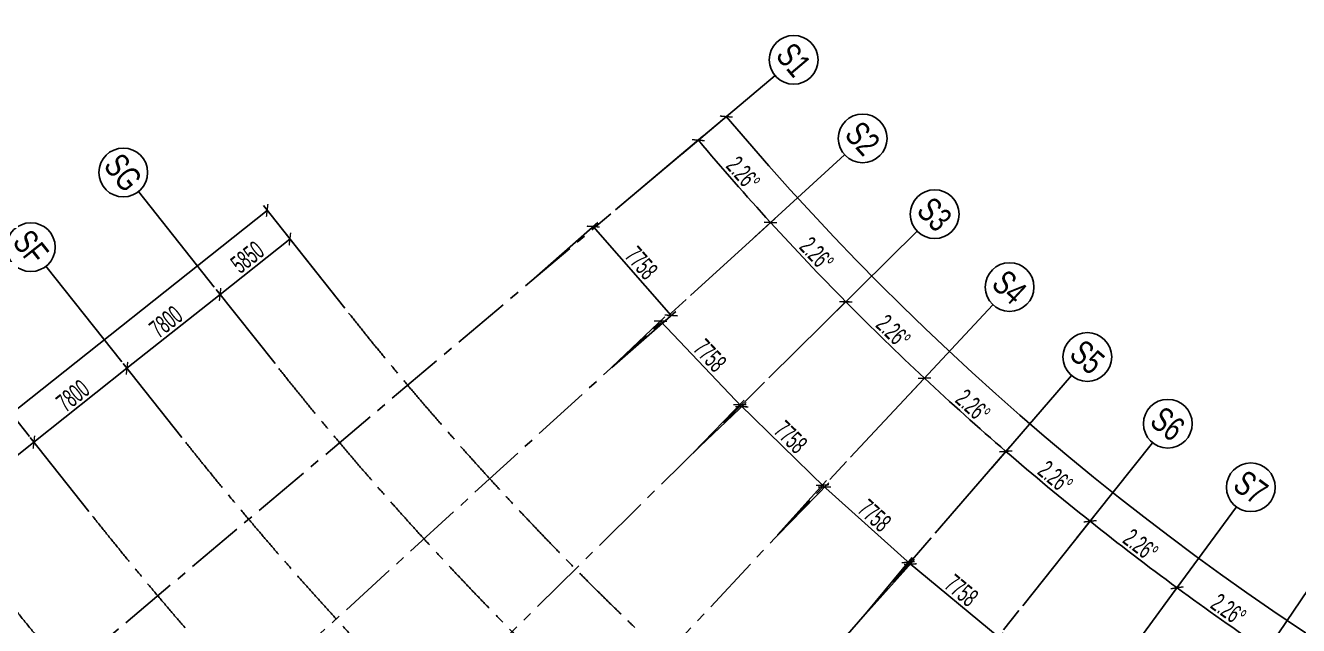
# Model space of a CAD drawing. Extents: x -668578 to 2331563, y -1202445 to 1620273.
# Drawn here: x 1255734 to 1339286, y 140919 to 180306 of the extents above; entities that cross this region are included whole.
import ezdxf
from ezdxf.enums import TextEntityAlignment as Align

# ---------------------------------------------------------------- set-up
doc = ezdxf.new("R2010")
doc.units = 0
doc.linetypes.add('CENTER2', pattern=[28.575, 19.05, -3.175, 3.175, -3.175])
doc.layers.get('0').update_dxf_attribs({"color": 8})
doc.layers.get('Defpoints').update_dxf_attribs({"color": 8})
doc.layers.add('#标注', color=8, linetype='Continuous')
doc.layers.add('#轴线', color=8, linetype='CENTER2')
doc.styles.add('JHZX', font='jrs.shx', dxfattribs={"width": 0.6, "bigfont": 'jhz.shx'})
doc.dimstyles.new('JZBZ-400', dxfattribs={"dimscale": 400, "dimtxt": 3, "dimasz": 1.5, "dimexe": 1, "dimexo": 1, "dimgap": 0.5, "dimtad": 1, "dimdec": 0, "dimdsep": 46, "dimtxsty": 'JHZX', "dimblk1": 'ARCHTICK', "dimblk2": 'ARCHTICK', "dimsah": 1, "dimcen": 0, "dimclrd": 1, "dimclre": 1, "dimclrt": 2, "dimazin": 2, "dimtfac": 1, "dimtdec": 0, "dimtix": 1, "dimtmove": 0, "dimatfit": 3, "dimfxl": 0, "dimtolj": 1, "dimlwd": -1, "dimlwe": -1, "dimarcsym": 0})

# ---------------------------------------------------------------- blocks, each defined once
blk = doc.blocks.new('_ARCHTICK')
at = {"color": 0, "linetype": 'ByBlock', "const_width": 0.15}
blk.add_lwpolyline([(-0.5, -0.5), (0.5, 0.5)], dxfattribs=at)
blk = doc.blocks.new('*D2918')
at = {"layer": '#标注', "ltscale": 300, "transparency": 16777216}
for p, q in [((52517, 44290), (60086, 50671)), ((174425, -21557), (175612, -11729))]:
    blk.add_line(p, q, dxfattribs=at)
blk.add_arc((197092, 166179), 179600, 220.13382, 263.11563, dxfattribs=at)
at = {"layer": 'Defpoints', "color": 0, "ltscale": 300, "transparency": 16777216}
for p in [(197092, 166179), (52212, 44032), (92699, 20035), (174378, -21955)]:
    blk.add_point(p, dxfattribs=at)
at = {"layer": '#标注', "ltscale": 300, "transparency": 16777216, "xscale": 600, "yscale": 600, "zscale": 600}
for p, rotation in [((59781, 50414), 130.1338192809486), ((175564, -12126), 353.1156299250185)]:
    blk.add_blockref('_ARCHTICK', p, dxfattribs=dict(at, rotation=rotation))
at = {"layer": '#标注', "ltscale": 300, "transparency": 16777216, "insert": (112118, 8861), "char_height": 1200, "attachment_point": 5, "rotation": 331.62472, "style": 'JHZX'}
blk.add_mtext('\\A1;42.98°', dxfattribs=at)
blk = doc.blocks.new('*D2919')
at = {"layer": '#标注', "ltscale": 300, "transparency": 16777216}
for p, q in [((52517, 44290), (58251, 49124)), ((57441, 38678), (62980, 43735))]:
    blk.add_line(p, q, dxfattribs=at)
blk.add_arc((197092, 166179), 182000, 220.13382, 222.39602, dxfattribs=at)
at = {"layer": 'Defpoints', "color": 0, "ltscale": 300, "transparency": 16777216}
for p in [(197092, 166179), (59502, 47045), (52212, 44032), (57146, 38409)]:
    blk.add_point(p, dxfattribs=at)
at = {"layer": '#标注', "ltscale": 300, "transparency": 16777216, "xscale": 600, "yscale": 600, "zscale": 600}
for p, rotation in [((57946, 48867), 130.1338192809487), ((62685, 43465), 312.396020020812)]:
    blk.add_blockref('_ARCHTICK', p, dxfattribs=dict(at, rotation=rotation))
at = {"layer": '#标注', "ltscale": 300, "transparency": 16777216, "insert": (60890, 46670), "char_height": 1200, "attachment_point": 5, "rotation": 311.26492, "style": 'JHZX'}
blk.add_mtext('\\A1;2.26°', dxfattribs=at)
blk = doc.blocks.new('*D2920')
at = {"layer": '#标注', "ltscale": 300, "transparency": 16777216}
for p, q in [((57441, 38678), (62980, 43735)), ((62583, 33265), (67918, 38537))]:
    blk.add_line(p, q, dxfattribs=at)
blk.add_arc((197092, 166179), 182000, 222.39602, 224.65822, dxfattribs=at)
at = {"layer": 'Defpoints', "color": 0, "ltscale": 300, "transparency": 16777216}
for p in [(197092, 166179), (64311, 41707), (57146, 38409), (62298, 32984)]:
    blk.add_point(p, dxfattribs=at)
at = {"layer": '#标注', "ltscale": 300, "transparency": 16777216, "xscale": 600, "yscale": 600, "zscale": 600}
for p, rotation in [((62685, 43465), 132.3960200208123), ((67633, 38256), 314.6582207606726)]:
    blk.add_blockref('_ARCHTICK', p, dxfattribs=dict(at, rotation=rotation))
at = {"layer": '#标注', "ltscale": 300, "transparency": 16777216, "insert": (65713, 41387), "char_height": 1200, "attachment_point": 5, "rotation": 313.52712, "style": 'JHZX'}
blk.add_mtext('\\A1;2.26°', dxfattribs=at)
blk = doc.blocks.new('*D2921')
at = {"layer": '#标注', "ltscale": 300, "transparency": 16777216}
for p, q in [((62583, 33265), (67918, 38537)), ((67934, 28059), (73057, 33538))]:
    blk.add_line(p, q, dxfattribs=at)
blk.add_arc((197092, 166179), 182000, 224.65822, 226.92042, dxfattribs=at)
at = {"layer": 'Defpoints', "color": 0, "ltscale": 300, "transparency": 16777216}
for p in [(197092, 166179), (69328, 36563), (62298, 32984), (67661, 27767)]:
    blk.add_point(p, dxfattribs=at)
at = {"layer": '#标注', "ltscale": 300, "transparency": 16777216, "xscale": 600, "yscale": 600, "zscale": 600}
for p, rotation in [((67633, 38256), 134.658220760672), ((72784, 33245), 316.9204201115846)]:
    blk.add_blockref('_ARCHTICK', p, dxfattribs=dict(at, rotation=rotation))
at = {"layer": '#标注', "ltscale": 300, "transparency": 16777216, "insert": (70742, 36299), "char_height": 1200, "attachment_point": 5, "rotation": 315.78932, "style": 'JHZX'}
blk.add_mtext('\\A1;2.26°', dxfattribs=at)
blk = doc.blocks.new('*D2922')
at = {"layer": '#标注', "ltscale": 300, "transparency": 16777216}
for p, q in [((67934, 28059), (73057, 33538)), ((73487, 23069), (78389, 28745))]:
    blk.add_line(p, q, dxfattribs=at)
blk.add_arc((197092, 166179), 182000, 226.92042, 229.18262, dxfattribs=at)
at = {"layer": 'Defpoints', "color": 0, "ltscale": 300, "transparency": 16777216}
for p in [(197092, 166179), (74544, 31621), (67661, 27767), (73225, 22766)]:
    blk.add_point(p, dxfattribs=at)
at = {"layer": '#标注', "ltscale": 300, "transparency": 16777216, "xscale": 600, "yscale": 600, "zscale": 600}
for p, rotation in [((72784, 33245), 136.9204201115843), ((78128, 28442), 319.1826194624979)]:
    blk.add_blockref('_ARCHTICK', p, dxfattribs=dict(at, rotation=rotation))
at = {"layer": '#标注', "ltscale": 300, "transparency": 16777216, "insert": (75967, 31412), "char_height": 1200, "attachment_point": 5, "rotation": 318.05152, "style": 'JHZX'}
blk.add_mtext('\\A1;2.26°', dxfattribs=at)
blk = doc.blocks.new('*D2923')
at = {"layer": '#标注', "ltscale": 300, "transparency": 16777216}
for p, q in [((73487, 23069), (78389, 28745)), ((79232, 18301), (83907, 24166))]:
    blk.add_line(p, q, dxfattribs=at)
blk.add_arc((197092, 166179), 182000, 229.18262, 231.44482, dxfattribs=at)
at = {"layer": 'Defpoints', "color": 0, "ltscale": 300, "transparency": 16777216}
for p in [(197092, 166179), (79951, 26888), (73225, 22766), (78983, 17989)]:
    blk.add_point(p, dxfattribs=at)
at = {"layer": '#标注', "ltscale": 300, "transparency": 16777216, "xscale": 600, "yscale": 600, "zscale": 600}
for p, rotation in [((78128, 28442), 139.1826194624971), ((83657, 23854), 321.4448202023581)]:
    blk.add_blockref('_ARCHTICK', p, dxfattribs=dict(at, rotation=rotation))
at = {"layer": '#标注', "ltscale": 300, "transparency": 16777216, "insert": (81381, 26736), "char_height": 1200, "attachment_point": 5, "rotation": 320.31372, "style": 'JHZX'}
blk.add_mtext('\\A1;2.26°', dxfattribs=at)
blk = doc.blocks.new('*D2910')
at = {"layer": '#标注', "ltscale": 300, "transparency": 16777216}
for p, q in [((79232, 18301), (83907, 24166)), ((85161, 13764), (89600, 19809))]:
    blk.add_line(p, q, dxfattribs=at)
blk.add_arc((197092, 166179), 182000, 231.44482, 233.70702, dxfattribs=at)
at = {"layer": 'Defpoints', "color": 0, "ltscale": 300, "transparency": 16777216}
for p in [(197092, 166179), (85540, 22373), (78983, 17989), (84924, 13442)]:
    blk.add_point(p, dxfattribs=at)
at = {"layer": '#标注', "ltscale": 300, "transparency": 16777216, "xscale": 600, "yscale": 600, "zscale": 600}
for p, rotation in [((83657, 23854), 141.4448202023583), ((89364, 19487), 323.707020942222)]:
    blk.add_blockref('_ARCHTICK', p, dxfattribs=dict(at, rotation=rotation))
at = {"layer": '#标注', "ltscale": 300, "transparency": 16777216, "insert": (86975, 22278), "char_height": 1200, "attachment_point": 5, "rotation": 322.57592, "style": 'JHZX'}
blk.add_mtext('\\A1;2.26°', dxfattribs=at)
blk = doc.blocks.new('*D2911')
at = {"layer": '#标注', "ltscale": 300, "transparency": 16777216}
for p, q in [((85161, 13764), (89600, 19809)), ((91265, 9465), (95462, 15681))]:
    blk.add_line(p, q, dxfattribs=at)
blk.add_arc((197092, 166179), 182000, 233.70702, 235.96922, dxfattribs=at)
at = {"layer": 'Defpoints', "color": 0, "ltscale": 300, "transparency": 16777216}
for p in [(197092, 166179), (91304, 18082), (84924, 13442), (91041, 9134)]:
    blk.add_point(p, dxfattribs=at)
at = {"layer": '#标注', "ltscale": 300, "transparency": 16777216, "xscale": 600, "yscale": 600, "zscale": 600}
for p, rotation in [((89364, 19487), 143.7070209422228), ((95238, 15349), 325.9692216820964)]:
    blk.add_blockref('_ARCHTICK', p, dxfattribs=dict(at, rotation=rotation))
at = {"layer": '#标注', "ltscale": 300, "transparency": 16777216, "insert": (92741, 18043), "char_height": 1200, "attachment_point": 5, "rotation": 324.83812, "style": 'JHZX'}
blk.add_mtext('\\A1;2.26°', dxfattribs=at)
blk = doc.blocks.new('*D2967')
at = {"layer": '#标注', "ltscale": 300, "transparency": 16777216}
for p, q in [((34745, 37836), (29399, 44572)), ((-10182, 12646), (29648, 44259)), ((-5084, 6223), (-10430, 12960))]:
    blk.add_line(p, q, dxfattribs=at)
at = {"layer": 'Defpoints', "color": 0, "ltscale": 300, "transparency": 16777216}
for p in [(29648, 44259), (34994, 37523), (-4835, 5910)]:
    blk.add_point(p, dxfattribs=at)
at = {"layer": '#标注', "ltscale": 300, "transparency": 16777216, "xscale": 600, "yscale": 600, "zscale": 600}
for p, rotation in [((29648, 44259), 38.4388923763239), ((-10182, 12646), 218.4388923763239)]:
    blk.add_blockref('_ARCHTICK', p, dxfattribs=dict(at, rotation=rotation))
at = {"layer": '#标注', "ltscale": 300, "transparency": 16777216, "insert": (9236, 29079), "char_height": 1200, "attachment_point": 5, "rotation": 38.43889, "style": 'JHZX'}
blk.add_mtext('\\A1;50850', dxfattribs=at)
blk = doc.blocks.new('*D2971')
at = {"layer": '#标注', "ltscale": 300, "transparency": 16777216}
for p, q in [((17944, 24501), (14090, 29357)), ((8229, 24195), (14338, 29044)), ((11835, 19652), (7980, 24508))]:
    blk.add_line(p, q, dxfattribs=at)
at = {"layer": 'Defpoints', "color": 0, "ltscale": 300, "transparency": 16777216}
for p in [(14338, 29044), (18193, 24188), (12083, 19338)]:
    blk.add_point(p, dxfattribs=at)
at = {"layer": '#标注', "ltscale": 300, "transparency": 16777216, "xscale": 600, "yscale": 600, "zscale": 600}
for p, rotation in [((14338, 29044), 38.43889237632325), ((8229, 24195), 218.4388923763233)]:
    blk.add_blockref('_ARCHTICK', p, dxfattribs=dict(at, rotation=rotation))
at = {"layer": '#标注', "ltscale": 300, "transparency": 16777216, "insert": (10786, 27246), "char_height": 1200, "attachment_point": 5, "rotation": 38.43889, "style": 'JHZX'}
blk.add_mtext('\\A1;7800', dxfattribs=at)
blk = doc.blocks.new('*D2972')
at = {"layer": '#标注', "ltscale": 300, "transparency": 16777216}
for p, q in [((14338, 29044), (20448, 33893)), ((24054, 29350), (20199, 34206)), ((17944, 24501), (14090, 29357))]:
    blk.add_line(p, q, dxfattribs=at)
at = {"layer": 'Defpoints', "color": 0, "ltscale": 300, "transparency": 16777216}
for p in [(20448, 33893), (24302, 29037), (18193, 24188)]:
    blk.add_point(p, dxfattribs=at)
at = {"layer": '#标注', "ltscale": 300, "transparency": 16777216, "xscale": 600, "yscale": 600, "zscale": 600}
for p, rotation in [((20448, 33893), 38.43889237632541), ((14338, 29044), 218.4388923763254)]:
    blk.add_blockref('_ARCHTICK', p, dxfattribs=dict(at, rotation=rotation))
at = {"layer": '#标注', "ltscale": 300, "transparency": 16777216, "insert": (16896, 32095), "char_height": 1200, "attachment_point": 5, "rotation": 38.43889, "style": 'JHZX'}
blk.add_mtext('\\A1;7800', dxfattribs=at)
blk = doc.blocks.new('*D2973')
at = {"layer": '#标注', "ltscale": 300, "transparency": 16777216}
for p, q in [((20448, 33893), (26558, 38742)), ((30163, 34199), (26309, 39055)), ((24054, 29350), (20199, 34206))]:
    blk.add_line(p, q, dxfattribs=at)
at = {"layer": 'Defpoints', "color": 0, "ltscale": 300, "transparency": 16777216}
for p in [(26558, 38742), (30412, 33886), (24302, 29037)]:
    blk.add_point(p, dxfattribs=at)
at = {"layer": '#标注', "ltscale": 300, "transparency": 16777216, "xscale": 600, "yscale": 600, "zscale": 600}
for p, rotation in [((26558, 38742), 38.43889237632301), ((20448, 33893), 218.438892376323)]:
    blk.add_blockref('_ARCHTICK', p, dxfattribs=dict(at, rotation=rotation))
at = {"layer": '#标注', "ltscale": 300, "transparency": 16777216, "insert": (23005, 36944), "char_height": 1200, "attachment_point": 5, "rotation": 38.43889, "style": 'JHZX'}
blk.add_mtext('\\A1;7800', dxfattribs=at)
blk = doc.blocks.new('*D2974')
at = {"layer": '#标注', "ltscale": 300, "transparency": 16777216}
for p, q in [((34745, 37836), (30891, 42692)), ((26558, 38742), (31140, 42379)), ((30163, 34199), (26309, 39055))]:
    blk.add_line(p, q, dxfattribs=at)
at = {"layer": 'Defpoints', "color": 0, "ltscale": 300, "transparency": 16777216}
for p in [(31140, 42379), (34994, 37523), (30412, 33886)]:
    blk.add_point(p, dxfattribs=at)
at = {"layer": '#标注', "ltscale": 300, "transparency": 16777216, "xscale": 600, "yscale": 600, "zscale": 600}
for p, rotation in [((31140, 42379), 38.43889237632323), ((26558, 38742), 218.4388923763232)]:
    blk.add_blockref('_ARCHTICK', p, dxfattribs=dict(at, rotation=rotation))
at = {"layer": '#标注', "ltscale": 300, "transparency": 16777216, "insert": (28351, 41187), "char_height": 1200, "attachment_point": 5, "rotation": 38.43889, "style": 'JHZX'}
blk.add_mtext('\\A1;5850', dxfattribs=at)
blk = doc.blocks.new('*U2924')
at = {"linetype": 'ByBlock'}
blk.add_line((0, -20), (0, 0), dxfattribs=at)
blk.add_circle((0, -24), 4, dxfattribs=at)
at = {"color": 253, "linetype": 'ByBlock', "style": 'JHZX', "width": 0.75}
blk.add_attdef('AXES', text='', height=4, dxfattribs=at).set_placement((0, -24), align=Align.MIDDLE_CENTER)
blk = doc.blocks.new('*U2976')
at = {"linetype": 'ByBlock'}
blk.add_line((20, 0), (0, 0), dxfattribs=at)
blk.add_circle((24, 0), 4, dxfattribs=at)
at = {"color": 253, "linetype": 'ByBlock', "style": 'JHZX', "width": 0.75}
blk.add_attdef('AXES', text='', height=4, dxfattribs=at).set_placement((24, 0), align=Align.MIDDLE_CENTER)
blk = doc.blocks.new('*D2994')
at = {"layer": '#标注', "transparency": 16777216}
for p, q in [((-107342, 48700), (-103153, 52375)), ((-103453, 52112), (-98337, 46280)), ((-102225, 42868), (-98036, 46544))]:
    blk.add_line(p, q, dxfattribs=at)
at = {"layer": 'Defpoints', "color": 0, "transparency": 16777216}
for p in [(-107643, 48436), (-98337, 46280), (-102526, 42604)]:
    blk.add_point(p, dxfattribs=at)
at = {"layer": '#标注', "transparency": 16777216, "xscale": 600, "yscale": 600, "zscale": 600}
for p, rotation in [((-103453, 52112), 131.2649217047156), ((-98337, 46280), 311.2649217047155)]:
    blk.add_blockref('_ARCHTICK', p, dxfattribs=dict(at, rotation=rotation))
at = {"layer": '#标注', "transparency": 16777216, "insert": (-100294, 49724), "char_height": 1200, "attachment_point": 5, "rotation": 311.26492, "style": 'JHZX'}
blk.add_mtext('\\A1;7758', dxfattribs=at)
blk = doc.blocks.new('*D2995')
at = {"layer": '#标注', "transparency": 16777216}
for p, q in [((-102236, 42880), (-98754, 46187)), ((-99044, 45912), (-93702, 40287)), ((-96893, 37255), (-93412, 40562))]:
    blk.add_line(p, q, dxfattribs=at)
at = {"layer": 'Defpoints', "color": 0, "transparency": 16777216}
for p in [(-102526, 42604), (-93702, 40287), (-97183, 36980)]:
    blk.add_point(p, dxfattribs=at)
at = {"layer": '#标注', "transparency": 16777216, "xscale": 600, "yscale": 600, "zscale": 600}
for p, rotation in [((-99044, 45912), 133.5271148356073), ((-93702, 40287), 313.5271148356073)]:
    blk.add_blockref('_ARCHTICK', p, dxfattribs=dict(at, rotation=rotation))
at = {"layer": '#标注', "transparency": 16777216, "insert": (-95793, 43650), "char_height": 1200, "attachment_point": 5, "rotation": 313.52711, "style": 'JHZX'}
blk.add_mtext('\\A1;7758', dxfattribs=at)
blk = doc.blocks.new('*D2996')
at = {"layer": '#标注', "transparency": 16777216}
for p, q in [((-96904, 37266), (-93553, 40711)), ((-93832, 40424), (-88272, 35015)), ((-91344, 31857), (-87993, 35301))]:
    blk.add_line(p, q, dxfattribs=at)
at = {"layer": 'Defpoints', "color": 0, "transparency": 16777216}
for p in [(-97183, 36980), (-88272, 35015), (-91623, 31570)]:
    blk.add_point(p, dxfattribs=at)
at = {"layer": '#标注', "transparency": 16777216, "xscale": 600, "yscale": 600, "zscale": 600}
for p, rotation in [((-93832, 40424), 135.7893233166484), ((-88272, 35015), 315.7893233166484)]:
    blk.add_blockref('_ARCHTICK', p, dxfattribs=dict(at, rotation=rotation))
at = {"layer": '#标注', "transparency": 16777216, "insert": (-90494, 38293), "char_height": 1200, "attachment_point": 5, "rotation": 315.78932, "style": 'JHZX'}
blk.add_mtext('\\A1;7758', dxfattribs=at)
blk = doc.blocks.new('*D2997')
at = {"layer": '#标注', "transparency": 16777216}
for p, q in [((-85597, 26692), (-82526, 30393)), ((-82782, 30085), (-76812, 25131)), ((-79627, 21738), (-76556, 25439))]:
    blk.add_line(p, q, dxfattribs=at)
at = {"layer": 'Defpoints', "color": 0, "transparency": 16777216}
for p in [(-85853, 26384), (-76812, 25131), (-79883, 21430)]:
    blk.add_point(p, dxfattribs=at)
at = {"layer": '#标注', "transparency": 16777216, "xscale": 600, "yscale": 600, "zscale": 600}
for p, rotation in [((-82782, 30085), 140.3137249285785), ((-76812, 25131), 320.3137249285784)]:
    blk.add_blockref('_ARCHTICK', p, dxfattribs=dict(at, rotation=rotation))
at = {"layer": '#标注', "transparency": 16777216, "insert": (-79286, 28224), "char_height": 1200, "attachment_point": 5, "rotation": 320.31372, "style": 'JHZX'}
blk.add_mtext('\\A1;7758', dxfattribs=at)
blk = doc.blocks.new('*D2998')
at = {"layer": '#标注', "transparency": 16777216}
for p, q in [((-91355, 31868), (-88145, 35439)), ((-88413, 35142), (-82643, 29956)), ((-85585, 26682), (-82375, 30253))]:
    blk.add_line(p, q, dxfattribs=at)
at = {"layer": 'Defpoints', "color": 0, "transparency": 16777216}
for p in [(-91623, 31570), (-82643, 29956), (-85853, 26384)]:
    blk.add_point(p, dxfattribs=at)
at = {"layer": '#标注', "transparency": 16777216, "xscale": 600, "yscale": 600, "zscale": 600}
for p, rotation in [((-88413, 35142), 138.0515317976874), ((-82643, 29956), 318.0515317976873)]:
    blk.add_blockref('_ARCHTICK', p, dxfattribs=dict(at, rotation=rotation))
at = {"layer": '#标注', "transparency": 16777216, "insert": (-84993, 33144), "char_height": 1200, "attachment_point": 5, "rotation": 318.05153, "style": 'JHZX'}
blk.add_mtext('\\A1;7758', dxfattribs=at)
blk = doc.blocks.new('A$Caccc0cd0')
at = {"layer": '#标注'}
for p1, p2, distance, picture, middle in [((-107642.8, 48435.8), (-102526.1, 42604.4), 5573.4, '*D2994', (-100293.8, 49723.6)), ((-102526.1, 42604.4), (-97183.3, 36979.6), 4802.1, '*D2995', (-95792.9, 43650.1)), ((-97183.3, 36979.6), (-91622.6, 31570), 4805.8, '*D2996', (-90494, 38292.9)), ((-91622.6, 31570), (-85852.7, 26384.2), 4802.1, '*D2998', (-84992.9, 33143.6)), ((-85852.7, 26384.2), (-79882.6, 21430.1), 4809.1, '*D2997', (-79285.8, 28223.6))]:
    dim = blk.add_aligned_dim(p1=p1, p2=p2, distance=distance, dimstyle='JZBZ-400', override={"dimclrd": 256, "dimclre": 256, "dimclrt": 256}, dxfattribs=at)
    dim.commit()
    dim.dimension.update_dxf_attribs({"geometry": picture, "text_midpoint": middle})
blk = doc.blocks.new('DSGDFG')
at = {"layer": '#轴线', "ltscale": 200}
for p, q in [((-1467, -1223.5), (52211.6, 44032.2)), ((5300.7, -8926), (57146, 38408.6)), ((62298.5, 32984.1), (12368.2, -16353.9)), ((19724.4, -23495.6), (67661.1, 27767.3)), ((73225.4, 22766.2), (27342.7, -30356.8)), ((35227.4, -36910.9), (78982.9, 17988.6))]:
    blk.add_line(p, q, dxfattribs=at)
for radius in [206950, 212800, 220600, 228400, 236200]:
    blk.add_arc((197092.2, 166179.2), radius, 218.438892, 265.140584, dxfattribs=at)
at = {"layer": '#标注', "linetype": 'ByBlock'}
ref = blk.add_blockref('*U2924', (56862.6, 47953.4), dxfattribs=dict(at, xscale=-400, yscale=400, rotation=130.1338096688258))
ref.add_attrib('AXES', 'S1', dxfattribs={"layer": '0', "color": 253, "linetype": 'ByBlock', "height": 1600, "rotation": 310.13381, "style": 'JHZX', "width": 0.75}).set_placement((64202.2, 54141.3), align=Align.MIDDLE_CENTER)
ref = blk.add_blockref('*U2924', (61638.3, 42510.6), dxfattribs=dict(at, xscale=-400, yscale=400, rotation=132.39589159885))
ref.add_attrib('AXES', 'S2', dxfattribs={"layer": '0', "color": 253, "linetype": 'ByBlock', "height": 1600, "rotation": 312.395892, "style": 'JHZX', "width": 0.75}).set_placement((68727.9, 48983.4), align=Align.MIDDLE_CENTER)
at = {"layer": '#标注'}
ref = blk.add_blockref('*U2976', (26170.9, 39227.1), dxfattribs=dict(at, xscale=-400, yscale=400, rotation=308.4388857012392))
ref.add_attrib('AXES', 'SG', dxfattribs={"layer": '0', "color": 253, "linetype": 'ByBlock', "height": 1600, "rotation": 308.438886, "style": 'JHZX', "width": 0.75}).set_placement((20202.8, 46746.6), align=Align.MIDDLE_CENTER)
at = {"layer": '#标注', "linetype": 'ByBlock'}
ref = blk.add_blockref('*U2924', (66625.1, 37260.5), dxfattribs=dict(at, xscale=-399.9999999999999, yscale=399.9999999999999, rotation=134.6579735288742))
ref.add_attrib('AXES', 'S3', dxfattribs={"layer": '0', "color": 253, "linetype": 'ByBlock', "height": 1600, "rotation": 314.657974, "style": 'JHZX', "width": 0.75}).set_placement((73453.7, 44008.1), align=Align.MIDDLE_CENTER)
at = {"layer": '#标注', "ltscale": 300}
blk.add_blockref('A$Caccc0cd0', (154502.6, -8915.6), dxfattribs=at)
at = {"layer": '#标注'}
ref = blk.add_blockref('*U2976', (20105, 34323.6), dxfattribs=dict(at, xscale=-400, yscale=400, rotation=308.4388857012392))
ref.add_attrib('AXES', 'SF', dxfattribs={"layer": '0', "color": 253, "linetype": 'ByBlock', "height": 1600, "rotation": 308.438886, "style": 'JHZX', "width": 0.75}).set_placement((14136.9, 41843), align=Align.MIDDLE_CENTER)
at = {"layer": '#标注', "linetype": 'ByBlock'}
ref = blk.add_blockref('*U2924', (71815.2, 32211.4), dxfattribs=dict(at, xscale=-400, yscale=400, rotation=136.9200554588989))
ref.add_attrib('AXES', 'S4', dxfattribs={"layer": '0', "color": 253, "linetype": 'ByBlock', "height": 1600, "rotation": 316.920055, "style": 'JHZX', "width": 0.75}).set_placement((78372.2, 39223.2), align=Align.MIDDLE_CENTER)
at = {"layer": '#标注'}
ref = blk.add_blockref('*U2976', (14039.2, 29420), dxfattribs=dict(at, xscale=-400, yscale=400, rotation=308.4388857012392))
ref.add_attrib('AXES', 'SE', dxfattribs={"layer": '0', "color": 253, "linetype": 'ByBlock', "height": 1600, "rotation": 308.438886, "style": 'JHZX', "width": 0.75}).set_placement((8071.1, 36939.4), align=Align.MIDDLE_CENTER)
at = {"layer": '#标注', "linetype": 'ByBlock'}
ref = blk.add_blockref('*U2924', (77200.6, 27371), dxfattribs=dict(at, xscale=-399.9999999999999, yscale=399.9999999999999, rotation=139.1821373889232))
ref.add_attrib('AXES', 'S5', dxfattribs={"layer": '0', "color": 253, "linetype": 'ByBlock', "height": 1600, "rotation": 319.182137, "style": 'JHZX', "width": 0.75}).set_placement((83475.8, 34636.2), align=Align.MIDDLE_CENTER)
ref = blk.add_blockref('*U2924', (82772.9, 22747), dxfattribs=dict(at, xscale=-400, yscale=400, rotation=141.4442193189474))
ref.add_attrib('AXES', 'S6', dxfattribs={"layer": '0', "color": 253, "linetype": 'ByBlock', "height": 1600, "rotation": 321.444219, "style": 'JHZX', "width": 0.75}).set_placement((88756.4, 30254.2), align=Align.MIDDLE_CENTER)
ref = blk.add_blockref('*U2924', (88523.3, 18346.5), dxfattribs=dict(at, xscale=-400, yscale=400, rotation=143.7063012489712))
ref.add_attrib('AXES', 'S7', dxfattribs={"layer": '0', "color": 253, "linetype": 'ByBlock', "height": 1600, "rotation": 323.706301, "style": 'JHZX', "width": 0.75}).set_placement((94205.8, 26084.1), align=Align.MIDDLE_CENTER)
ref = blk.add_blockref('*U2924', (94443, 14176.5), dxfattribs=dict(at, xscale=-400, yscale=400, rotation=145.9683831789954))
ref.add_attrib('AXES', 'S8', dxfattribs={"layer": '0', "color": 253, "linetype": 'ByBlock', "height": 1600, "rotation": 325.968383, "style": 'JHZX', "width": 0.75}).set_placement((99815.6, 22132.3), align=Align.MIDDLE_CENTER)
at = {"layer": '#标注', "ltscale": 300}
for base, p1, p2, picture, middle in [((92698.6, 20034.9), (52211.6, 44032.2), (174377.5, -21954.5), '*D2918', (112118.4, 8861.3)), ((59501.6, 47045.4), (52211.6, 44032.2), (57146, 38408.6), '*D2919', (60889.9, 46670.3)), ((64311.4, 41707.2), (57146, 38408.6), (62298.5, 32984.1), '*D2920', (65713.4, 41387.1)), ((69328.1, 36563), (62298.5, 32984.1), (67661.1, 27767.3), '*D2921', (70741.6, 36298.5)), ((74543.9, 31620.9), (67661.1, 27767.3), (73225.4, 22766.2), '*D2922', (75966.8, 31412.4)), ((79950.8, 26888.5), (73225.4, 22766.2), (78982.9, 17988.6), '*D2923', (81380.8, 26736.3)), ((85540.3, 22373.1), (78982.9, 17988.6), (84924.4, 13442), '*D2910', (86975.2, 22277.5)), ((91303.6, 18082), (84924.4, 13442), (91040.7, 9133.5), '*D2911', (92741.2, 18043.1))]:
    dim = blk.add_angular_dim_3p(base=base, center=(197092.1, 166179.2), p1=p1, p2=p2, dimstyle='JZBZ-400', override={"dimclrd": 256, "dimclre": 256, "dimclrt": 256}, dxfattribs=at)
    dim.commit()
    dim.dimension.update_dxf_attribs({"geometry": picture, "text_midpoint": middle})
for p1, p2, distance, picture, middle in [((-4835.3, 5910.2), (34994.1, 37522.6), 8600, '*D2967', (9235.6, 29079.1)), ((30411.9, 33885.8), (34994.1, 37522.6), 6200, '*D2974', (28351.3, 41187.1)), ((24302.4, 29036.7), (30411.9, 33885.8), 6200, '*D2973', (23005.4, 36944.1)), ((18192.9, 24187.6), (24302.4, 29036.7), 6200, '*D2972', (16895.9, 32095)), ((12083.4, 19338.5), (18192.9, 24187.6), 6200, '*D2971', (10786.4, 27245.9))]:
    dim = blk.add_aligned_dim(p1=p1, p2=p2, distance=distance, dimstyle='JZBZ-400', override={"dimclrd": 256, "dimclre": 256, "dimclrt": 256}, dxfattribs=at)
    dim.commit()
    dim.dimension.update_dxf_attribs({"geometry": picture, "text_midpoint": middle})

msp = doc.modelspace()

# ---------------------------------------------------------------- block references
at = {"layer": '#标注'}
msp.add_blockref('DSGDFG', (1241948.9, 123910), dxfattribs=at)

doc.saveas('drawing.dxf')
